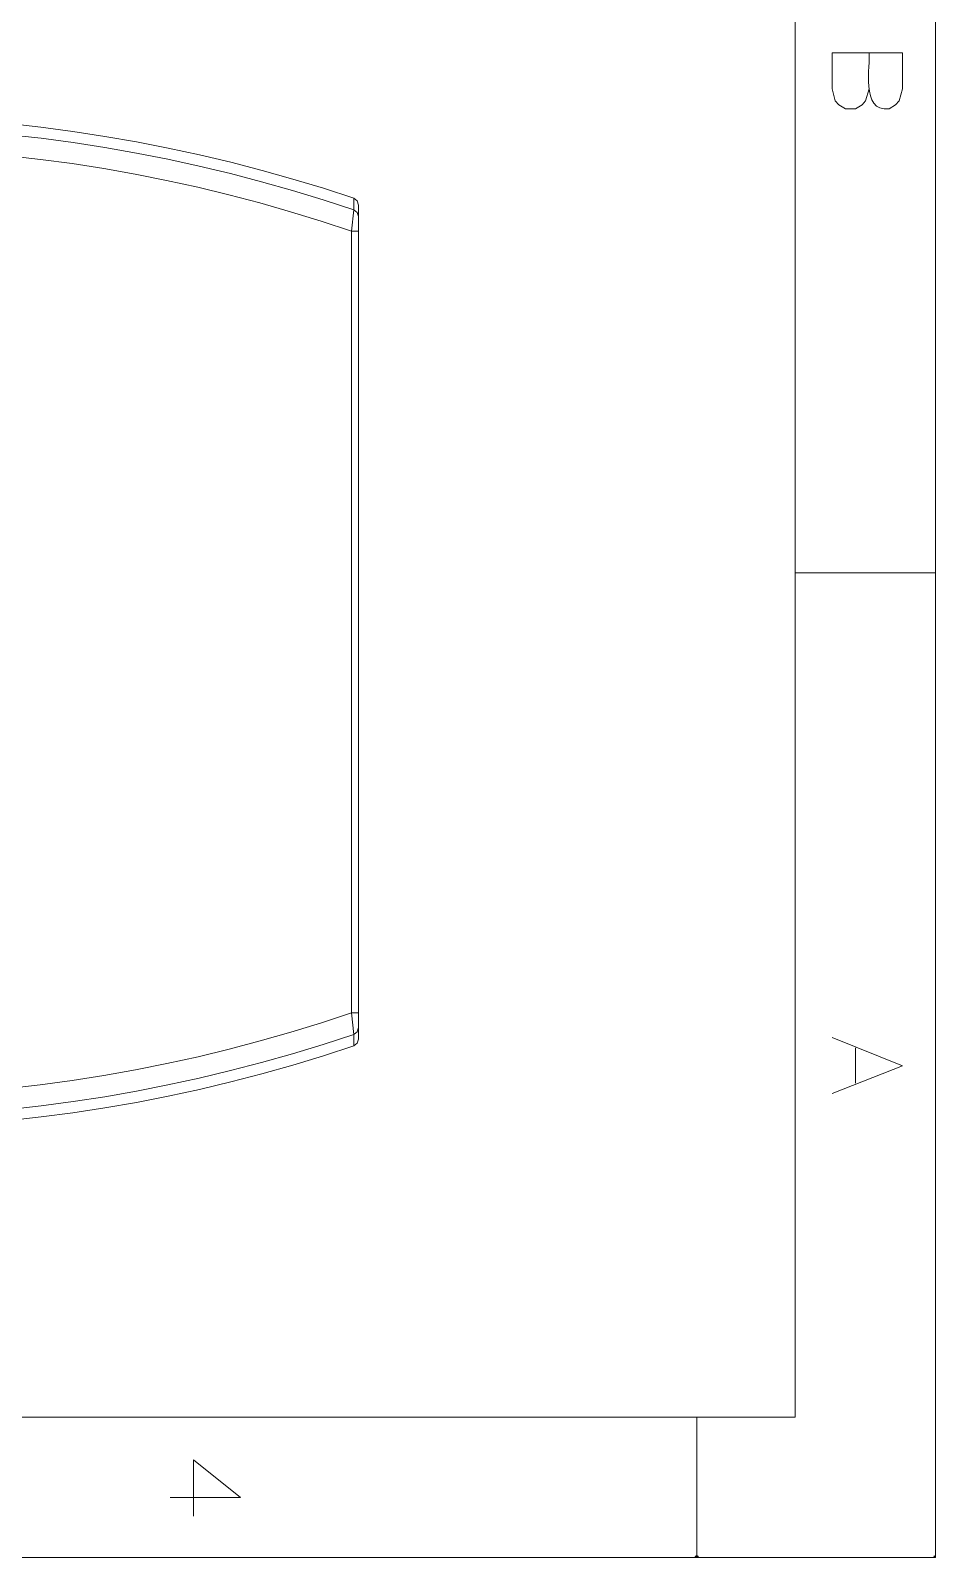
# Model space of a CAD drawing. Header units: millimetres. Extents: x 0 to 204, y 0 to 288.
# Drawn here: x 159.5 to 203.6, y 0 to 74.4 of the extents above; entities that cross this region are included whole.
import ezdxf

# ---------------------------------------------------------------- set-up
doc = ezdxf.new("R2010")
doc.units = ezdxf.units.MM

msp = doc.modelspace()

# ---------------------------------------------------------------- hatches: boundary and pattern name
h = msp.add_hatch(color=0)
h.dxf.hatch_style = 2
h.paths.add_polyline_path([(191.8335, 0), (191.854667, 0.084667), (191.939333, 0.105833), (192.024, 0.084667), (192.045167, 0)])
h = msp.add_hatch(color=0)
h.dxf.hatch_style = 2
h.paths.add_polyline_path([(203.581, 0), (203.475167, 0), (203.496333, 0.084667), (203.581, 0.105833)])

# ---------------------------------------------------------------- linework, layer by layer
at = {"color": 0, "lineweight": 0}
for points in [[(203.581, 287.930167), (203.581, 0)], [(196.744167, 281.093333), (196.744167, 6.836833)], [(198.543333, 73.321333), (201.972333, 73.321333), (201.972333, 71.5645), (201.803, 70.971833), (201.633667, 70.781333), (201.316167, 70.590833), (201.073118, 70.582311), (200.871603, 70.62784), (200.707925, 70.720958), (200.578393, 70.855202), (200.479309, 71.024108), (200.406982, 71.221213), (200.357715, 71.440055), (200.327816, 71.67417), (200.313588, 71.917094), (200.311339, 72.162365), (200.317374, 72.40352), (200.327998, 72.634095), (200.339516, 72.847627), (200.348236, 73.037652), (200.350462, 73.197709), (200.3425, 73.321333)], [(200.3425, 71.5645), (200.173167, 70.971833), (200.003833, 70.781333), (199.686333, 70.590833), (199.1995, 70.590833), (198.860833, 70.781333), (198.6915, 70.971833), (198.543333, 71.5645), (198.543333, 73.321333)], [(175.217667, 66.2305), (173.739157, 66.713259), (172.246884, 67.166162), (170.742079, 67.588995), (169.225979, 67.981546), (167.699815, 68.343598), (166.164824, 68.67494), (164.622238, 68.975356), (163.073292, 69.244633), (161.519219, 69.482557), (159.961254, 69.688914), (158.400631, 69.86349), (156.838584, 70.006071), (155.276346, 70.116443), (153.715153, 70.194392), (152.156237, 70.239705), (150.600833, 70.252167)], [(175.217667, 65.659), (173.729301, 66.147145), (172.231271, 66.604743), (170.724213, 67.03165), (169.208764, 67.427723), (167.685562, 67.792817), (166.155243, 68.126787), (164.618445, 68.429491), (163.075805, 68.700782), (161.52796, 68.940518), (159.975548, 69.148554), (158.419205, 69.324747), (156.859569, 69.46895), (155.297276, 69.581022), (153.732965, 69.660817), (152.167271, 69.708191), (150.600833, 69.723)], [(175.111833, 64.621833), (173.626451, 65.113398), (172.132981, 65.573651), (170.631825, 66.002554), (169.123386, 66.400065), (167.608069, 66.766144), (166.086276, 67.100752), (164.558409, 67.403847), (163.024873, 67.67539), (161.48607, 67.915339), (159.942403, 68.123656), (158.394275, 68.300299), (156.84209, 68.445228), (155.28625, 68.558403), (153.727158, 68.639783), (152.165218, 68.689329), (150.600833, 68.707)], [(175.4505, 65.891833), (175.387, 66.1035), (175.217667, 66.2305)], [(175.217667, 66.2305), (175.217667, 65.659)], [(175.217667, 65.659), (175.111833, 64.621833)], [(175.4505, 65.3415), (175.387, 65.532), (175.217667, 65.659)], [(175.4505, 65.891833), (175.4505, 25.251833)], [(175.4505, 64.621833), (175.111833, 64.621833)], [(175.111833, 64.621833), (175.111833, 26.543)], [(196.744167, 47.984833), (203.581, 47.984833)], [(150.600833, 22.457833), (152.152339, 22.468559), (153.706626, 22.513359), (155.262539, 22.59192), (156.818922, 22.703929), (158.374621, 22.849073), (159.928481, 23.027039), (161.479347, 23.237513), (163.026064, 23.480183), (164.567476, 23.754736), (166.10243, 24.060857), (167.629769, 24.398234), (169.14834, 24.766554), (170.656987, 25.165504), (172.154554, 25.594771), (173.639888, 26.05404), (175.111833, 26.543)], [(175.4505, 26.543), (175.111833, 26.543)], [(175.111833, 26.543), (175.217667, 25.484667)], [(150.600833, 21.420667), (152.168907, 21.437817), (153.735482, 21.487191), (155.300037, 21.568651), (156.862049, 21.682058), (158.420996, 21.827276), (159.976354, 22.004166), (161.527602, 22.21259), (163.074218, 22.452409), (164.615678, 22.723487), (166.15146, 23.025685), (167.681043, 23.358865), (169.203902, 23.722889), (170.719517, 24.117619), (172.227364, 24.542917), (173.726922, 24.998646), (175.217667, 25.484667)], [(175.4505, 25.823333), (175.387, 25.611667), (175.217667, 25.484667)], [(175.217667, 25.484667), (175.217667, 24.934333)], [(198.543333, 25.3365), (201.972333, 23.960667), (198.543333, 22.606)], [(150.600833, 20.8915), (152.161287, 20.908862), (153.723357, 20.95752), (155.286071, 21.03749), (156.848456, 21.148791), (158.409541, 21.291438), (159.968355, 21.465449), (161.523923, 21.670842), (163.075276, 21.907632), (164.62144, 22.175838), (166.161444, 22.475476), (167.694316, 22.806563), (169.219083, 23.169116), (170.734774, 23.563153), (172.240416, 23.98869), (173.735038, 24.445744), (175.217667, 24.934333)], [(175.217667, 24.934333), (175.387, 25.061333), (175.4505, 25.251833)], [(199.686333, 24.8285), (199.686333, 23.114)], [(6.836833, 6.836833), (196.744167, 6.836833)], [(191.939333, 6.836833), (191.939333, 0)], [(169.693167, 2.921), (167.407167, 4.7625), (167.407167, 2.010833)], [(169.693167, 2.921), (166.264167, 2.921)], [(0, 0), (203.581, 0)], [(0, 0), (203.581, 0)]]:
    msp.add_lwpolyline(points, dxfattribs=at)

doc.saveas('drawing.dxf')
